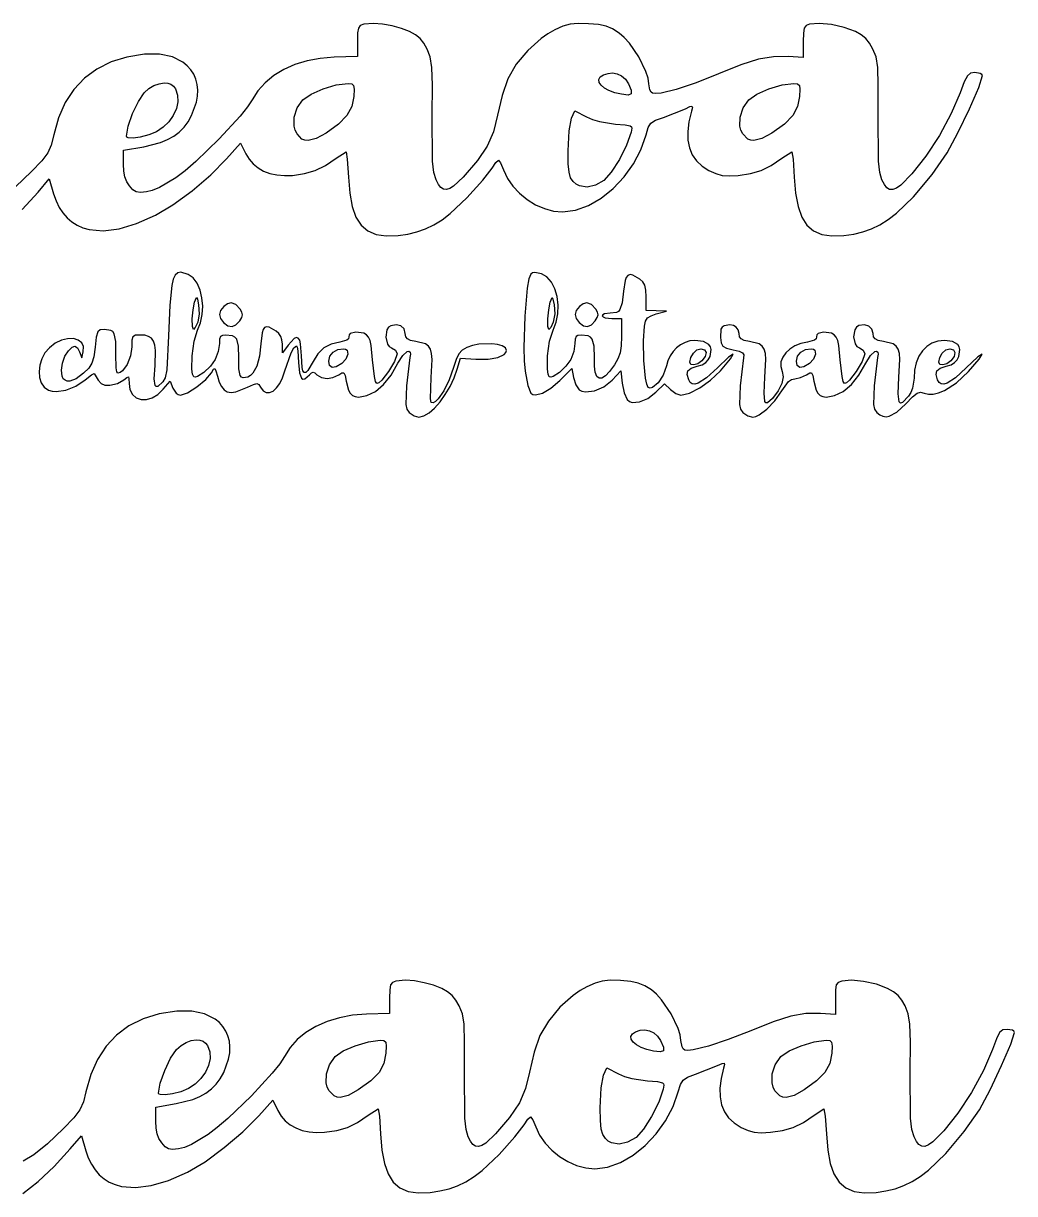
# Model space of a CAD drawing. Extents: x 18 to 179, y 103 to 242.
# Drawn here: x 77.1 to 179.4, y 105.1 to 225.8 of the extents above; entities that cross this region are included whole.
import ezdxf

# ---------------------------------------------------------------- set-up
doc = ezdxf.new("R2010")
doc.units = 0
doc.layers.add('Layer_1', color=7, linetype='CONTINUOUS')

msp = doc.modelspace()

# ---------------------------------------------------------------- linework, layer by layer
at = {"layer": 'Layer_1', "color": 1}
for points in [[(113.25159, 225.844172), (112.258297, 225.760936), (111.900328, 225.624922), (111.700715, 225.365567), (111.615356, 224.865681), (111.600147, 224.008074), (111.607312, 222.422227), (109.208423, 222.34671), (107.775395, 222.229158), (106.421158, 221.974065), (105.160002, 221.588831), (104.006216, 221.080855), (102.974091, 220.457535), (102.077916, 219.726271), (101.331981, 218.894463), (100.750576, 217.969509), (100.273093, 217.234822), (99.493581, 216.261464), (97.343256, 213.920783), (94.929166, 211.591565), (93.819949, 210.632536), (92.880877, 209.917909), (91.163765, 208.910007), (90.426, 208.600442), (89.822184, 208.446162), (89.21126, 208.392933), (88.785538, 208.455081), (88.444332, 208.668764), (88.086957, 209.070139), (87.803577, 209.508145), (87.614914, 209.999108), (87.509861, 210.583967), (87.477312, 211.303662), (87.477312, 212.762729), (89.571932, 213.114956), (91.290327, 213.544013), (92.016619, 213.84464), (92.660186, 214.206493), (93.225436, 214.632443), (93.716781, 215.125361), (94.138627, 215.688116), (94.495386, 216.32358), (94.99346, 217.698998), (95.105373, 218.348758), (95.129713, 218.968197), (95.069365, 219.553547), (94.927213, 220.101044), (94.706139, 220.606918), (94.409029, 221.067404), (94.038764, 221.478736), (93.59823, 221.837146), (92.517885, 222.380134), (91.191063, 222.666234), (89.640833, 222.665314), (87.820441, 222.375105), (86.177285, 221.863212), (84.71553, 221.133323), (83.439339, 220.189128), (82.352876, 219.034316), (81.460302, 217.672574), (80.765783, 216.107594), (80.27348, 214.343063), (80.011518, 213.28249), (79.650451, 212.477795), (79.024328, 211.655715), (77.967197, 210.542986), (76.311108, 208.958559)], [(76.998922, 206.630702), (78.655113, 208.440651), (79.80991, 209.793884), (80.259149, 208.248827), (80.51528, 207.514093), (80.832767, 206.857262), (81.209889, 206.278693), (81.644927, 205.778748), (82.136162, 205.357788), (82.681876, 205.016173), (83.280347, 204.754264), (83.929858, 204.572423), (85.375121, 204.450385), (87.003909, 204.652947), (88.802468, 205.182995), (90.757045, 206.043416), (92.559751, 207.120431), (94.542636, 208.572744), (96.4691, 210.213259), (98.102539, 211.854879), (99.547827, 213.477104), (100.074236, 212.398927), (100.415576, 211.828557), (100.841585, 211.33654), (101.347285, 210.925187), (101.927695, 210.596812), (102.577833, 210.353728), (103.29272, 210.198246), (104.067375, 210.13268), (104.896818, 210.159342), (106.149224, 210.337493), (107.2503, 210.663932), (108.300769, 211.177946), (109.40135, 211.918819), (110.42606, 212.590751), (110.551057, 211.8239), (110.674105, 209.980195), (110.812828, 208.319674), (111.069071, 206.948765), (111.455836, 205.852187), (111.986127, 205.014656), (112.672947, 204.420889), (113.529299, 204.055604), (114.568187, 203.903519), (115.802613, 203.949349), (116.799602, 204.095525), (117.7367, 204.323634), (118.628215, 204.641557), (119.488454, 205.057173), (120.331727, 205.578362), (121.172339, 206.213003), (122.902816, 207.854159), (124.528942, 209.673748), (125.491325, 210.915057), (125.885821, 211.500616), (126.146168, 211.744084), (126.371975, 211.441295), (126.683603, 210.713313), (127.088768, 209.851682), (127.648549, 209.043932), (128.336515, 208.308865), (129.126233, 207.665284), (129.991271, 207.13199), (130.905196, 206.727787), (131.841576, 206.471477), (132.773979, 206.381862), (134.093807, 206.553291), (135.431633, 207.040691), (136.743789, 207.803731), (137.986607, 208.80208), (139.116418, 209.995409), (140.089554, 211.343386), (140.862347, 212.805681), (141.391129, 214.341963), (141.609833, 215.093346), (141.884718, 215.547925), (142.359018, 215.85014), (143.175965, 216.144437), (145.443662, 217.03134), (145.904244, 217.253783), (146.125628, 217.300892), (146.1623, 217.1508), (146.068742, 216.781641), (145.809229, 215.693476), (145.687668, 214.699828), (145.704375, 213.799661), (145.859661, 212.99194), (146.15384, 212.275629), (146.587225, 211.649693), (147.16013, 211.113097), (147.872868, 210.664805), (148.58807, 210.335706), (149.233058, 210.158067), (149.954493, 210.107431), (150.899041, 210.159342), (152.151446, 210.337493), (153.252522, 210.663932), (154.302991, 211.177946), (155.403573, 211.918819), (156.428282, 212.590751), (156.553279, 211.8239), (156.676327, 209.980195), (156.815051, 208.319674), (157.071293, 206.948765), (157.458059, 205.852187), (157.98835, 205.014656), (158.67517, 204.420889), (159.531522, 204.055604), (160.570409, 203.903519), (161.804835, 203.949349), (162.814327, 204.096936), (163.759038, 204.326864), (164.655411, 204.648302), (165.51989, 205.070415), (166.368917, 205.602371), (167.218936, 206.253337), (168.987721, 207.948966), (170.90522, 210.239474), (172.469748, 212.488225), (173.573053, 214.549503), (174.759615, 217.036315), (175.707579, 219.241175), (176.09509, 220.456592), (176.03385, 220.580221), (175.867107, 220.681349), (175.318979, 220.774092), (174.877774, 220.715524), (174.54816, 220.44448), (174.224305, 219.815139), (173.800381, 218.68168), (172.884387, 216.532398), (171.659053, 214.273237), (170.255329, 212.123817), (168.804167, 210.303758), (167.660586, 209.164466), (167.216652, 208.84853), (166.839661, 208.698135), (166.515894, 208.710582), (166.23163, 208.88317), (165.973149, 209.2132), (165.726731, 209.697973), (165.494714, 210.454977), (165.362873, 211.611801), (165.324897, 216.367677), (165.342235, 219.462272), (165.285481, 221.303007), (165.116418, 222.382778), (164.796831, 223.194481), (164.45785, 223.79246), (164.066379, 224.269797), (163.587862, 224.661059), (162.987742, 225.000813), (161.833066, 225.429401), (160.516506, 225.722077), (159.253759, 225.844152), (158.260519, 225.760936), (157.901352, 225.624232), (157.701865, 225.360308), (157.617168, 224.846631), (157.602369, 223.960669), (157.609534, 222.327418), (156.057312, 222.417266), (154.550801, 222.40125), (152.997378, 222.136474), (151.175445, 221.568227), (148.863403, 220.6418), (146.544286, 219.721289), (144.497405, 219.03879), (142.930819, 218.655639), (142.392655, 218.595487), (142.052588, 218.633174), (141.90175, 218.756541), (141.778179, 218.982301), (141.663979, 219.612683), (141.588922, 220.195454), (141.379422, 220.879397), (140.651096, 222.389363), (139.667018, 223.819712), (139.137829, 224.404134), (138.615208, 224.847575), (137.92608, 225.281135), (137.262614, 225.556947), (136.481833, 225.718265), (135.440759, 225.808341), (134.368534, 225.839412), (133.555492, 225.767268), (132.814989, 225.558151), (131.960386, 225.178302), (131.256075, 224.781203), (130.547297, 224.282976), (129.182167, 223.051813), (127.996642, 221.622162), (127.122369, 220.131376), (126.530137, 218.417937), (126.051908, 216.366577), (125.645594, 214.668675), (124.997896, 213.177194), (123.993469, 211.683809), (122.516965, 209.980195), (121.521671, 209.042128), (121.124084, 208.792579), (120.779462, 208.687962), (120.4775, 208.727235), (120.207891, 208.909356), (119.960329, 209.233283), (119.724509, 209.697973), (119.492492, 210.454977), (119.360652, 211.611801), (119.322675, 216.367677), (119.340013, 219.462272), (119.283258, 221.303007), (119.114196, 222.382778), (118.794609, 223.194481), (118.455628, 223.792461), (118.064158, 224.269798), (117.585641, 224.66106), (116.985519, 225.000813), (116.143105, 225.333647), (115.179295, 225.594916), (114.185115, 225.769973), (113.25159, 225.844172), (113.25159, 225.844172)], [(137.925088, 220.725586), (138.414064, 220.635954), (138.861985, 220.417852), (139.250046, 220.078011), (139.559439, 219.623156), (139.86051, 218.946556), (139.86472, 218.573933), (139.536869, 218.451416), (138.841757, 218.525134), (138.149135, 218.687477), (137.558035, 218.908329), (137.083619, 219.171182), (136.741047, 219.459525), (136.545481, 219.75685), (136.512082, 220.046647), (136.656012, 220.312407), (136.992431, 220.537621), (137.460904, 220.689955), (137.925088, 220.725586), (137.925088, 220.725586)], [(91.656628, 219.693158), (92.025766, 219.663154), (92.35317, 219.555575), (92.62555, 219.36865), (92.829614, 219.100605), (93.053228, 218.452524), (93.078451, 217.757523), (92.92318, 217.046491), (92.605313, 216.35032), (92.142746, 215.699898), (91.553377, 215.126118), (90.855102, 214.659868), (90.06582, 214.33204), (89.187903, 214.114164), (88.452624, 214.015318), (87.947372, 214.040657), (87.808314, 214.101508), (87.759534, 214.19534), (87.942023, 215.220722), (88.399685, 216.529868), (88.997812, 217.794437), (89.601698, 218.686091), (90.086259, 219.113364), (90.609231, 219.426043), (91.142169, 219.620513), (91.656628, 219.693158), (91.656628, 219.693158)], [(110.640481, 219.646307), (111.019038, 219.614107), (111.213069, 219.448728), (111.267981, 219.047), (111.22918, 218.305751), (111.020365, 217.254364), (110.520184, 216.333566), (109.661504, 215.454491), (108.377191, 214.528272), (107.336887, 213.95897), (106.518964, 213.753939), (106.179251, 213.787558), (105.87816, 213.911684), (105.36921, 214.430707), (105.176668, 214.815128), (105.065671, 215.244314), (105.078594, 216.180357), (105.388547, 217.125587), (105.976098, 217.966754), (106.81879, 218.552816), (108.060758, 219.094203), (109.426492, 219.491754), (110.640481, 219.646307), (110.640481, 219.646307)], [(156.642703, 219.646307), (157.02126, 219.614107), (157.215291, 219.448728), (157.270203, 219.047), (157.231402, 218.305751), (157.022587, 217.254364), (156.522406, 216.333566), (155.663726, 215.454491), (154.379414, 214.528272), (153.339109, 213.95897), (152.521186, 213.753939), (152.181473, 213.787558), (151.880382, 213.911684), (151.371433, 214.430707), (151.17889, 214.815128), (151.067893, 215.244314), (151.080816, 216.180357), (151.39077, 217.125587), (151.97832, 217.966754), (152.821012, 218.552816), (154.06298, 219.094203), (155.428714, 219.491754), (156.642703, 219.646307), (156.642703, 219.646307)], [(134.029648, 216.822431), (135.228542, 216.197904), (135.853248, 215.92898), (136.586555, 215.709632), (138.221091, 215.458724), (139.246295, 215.380451), (139.760309, 215.263325), (139.871429, 215.165987), (139.90972, 215.029889), (139.841111, 214.602688), (139.375899, 213.270352), (138.6377, 211.792964), (137.79951, 210.477035), (137.034324, 209.629072), (136.161535, 209.130938), (135.300071, 208.944464), (134.516255, 209.072044), (134.174191, 209.254353), (133.876409, 209.516073), (133.603861, 209.918694), (133.440898, 210.483518), (133.362849, 211.35837), (133.345039, 212.691073), (133.449277, 214.741644), (133.690651, 216.047423), (134.029648, 216.822431), (134.029648, 216.822431)], [(93.373112, 200.154784), (93.058273, 200.089577), (92.804628, 199.859224), (92.604025, 199.438242), (92.448315, 198.801152), (92.238968, 196.776723), (92.111381, 193.582091), (91.923761, 190.081566), (91.762639, 189.271417), (91.525437, 188.835026), (91.01305, 188.382184), (90.843997, 188.355215), (90.727998, 188.471793), (90.640059, 189.167316), (90.71901, 190.532217), (90.775602, 192.086435), (90.710018, 192.635124), (90.572099, 193.051116), (90.35453, 193.349099), (90.05, 193.543759), (89.651195, 193.649784), (89.150802, 193.681862), (88.689328, 193.65446), (88.442028, 193.506127), (88.342409, 193.13767), (88.323979, 192.449897), (88.188325, 191.515537), (87.841702, 190.637441), (87.374621, 189.985786), (87.124192, 189.798055), (86.87759, 189.730751), (86.77144, 189.876431), (86.695679, 190.280506), (86.657657, 191.666067), (86.657773, 193.026385), (86.513335, 193.806992), (86.365619, 194.028125), (86.156217, 194.162196), (85.518295, 194.246307), (85.06397, 194.209819), (84.803274, 193.997008), (84.651902, 193.452854), (84.525556, 192.422335), (84.391051, 191.429754), (84.198767, 190.761294), (83.877045, 190.253077), (83.354223, 189.741224), (82.571591, 189.167885), (81.919479, 188.921034), (81.652384, 188.92145), (81.42994, 189.005178), (81.256154, 189.172782), (81.135031, 189.424825), (81.064372, 190.044227), (81.166811, 190.770028), (81.413074, 191.481792), (81.773889, 192.059084), (82.155252, 192.421121), (82.459968, 192.523286), (82.709517, 192.363308), (82.925378, 191.93892), (83.15248, 191.324866), (83.314534, 191.943881), (83.346669, 192.480665), (83.158618, 192.88999), (82.793429, 193.166569), (82.294149, 193.305118), (81.703826, 193.300349), (81.065508, 193.146977), (80.422242, 192.839715), (79.817076, 192.373277), (79.362199, 191.830265), (79.032443, 191.215567), (78.828557, 190.564199), (78.751289, 189.911176), (78.801387, 189.291513), (78.979601, 188.740227), (79.286679, 188.292333), (79.723369, 187.982847), (80.096827, 187.86968), (80.529401, 187.836148), (81.51185, 187.990872), (82.55063, 188.412781), (83.525651, 189.067639), (84.158213, 189.554565), (84.45555, 189.695473), (84.8527, 189.025943), (85.176562, 188.660019), (85.539412, 188.514028), (86.053524, 188.504298), (86.847201, 188.680404), (87.496055, 189.042284), (87.804127, 189.303998), (87.966956, 189.352321), (88.030759, 189.157431), (88.041757, 188.689506), (88.135169, 188.043356), (88.39345, 187.548573), (88.783671, 187.210876), (89.272899, 187.03598), (89.828204, 187.029604), (90.416655, 187.197463), (91.00532, 187.545276), (91.561268, 188.078758), (92.273436, 188.925424), (92.549596, 188.199475), (92.89691, 187.677344), (93.121517, 187.526909), (93.354923, 187.472973), (94.081529, 187.719394), (95.041266, 188.323388), (95.955164, 189.082053), (96.544254, 189.792487), (96.747133, 190.142099), (96.879754, 190.221673), (96.995796, 190.000665), (97.148938, 189.448529), (97.343032, 188.830992), (97.572577, 188.356159), (97.847741, 188.020246), (98.178698, 187.819471), (98.575616, 187.750049), (99.048667, 187.808199), (100.263853, 188.292078), (100.869769, 188.588668), (101.21559, 188.687531), (101.420406, 188.588668), (101.603308, 188.292078), (101.879232, 187.925312), (102.199444, 187.745323), (102.547327, 187.741052), (102.906262, 187.901437), (103.25963, 188.215417), (103.590814, 188.671933), (103.883196, 189.259922), (104.120157, 189.968326), (104.755861, 191.849978), (105.050306, 192.37012), (105.303063, 192.552973), (105.394984, 192.419359), (105.470163, 192.055557), (105.539534, 190.85964), (105.60954, 189.791676), (105.819785, 189.223061), (105.977604, 189.125857), (106.170611, 189.153307), (106.662361, 189.581924), (106.857767, 189.787689), (107.019093, 189.856278), (107.192085, 189.787689), (107.422487, 189.581924), (107.891925, 189.283203), (108.463887, 189.183536), (109.078353, 189.282925), (109.675303, 189.581371), (110.010536, 189.789691), (110.208572, 189.783774), (110.331521, 189.509361), (110.441492, 188.912197), (110.685692, 187.977339), (110.863469, 187.663192), (111.087511, 187.444925), (111.364677, 187.317807), (111.701826, 187.277108), (112.583516, 187.436042), (113.472603, 187.854458), (114.30868, 188.556993), (115.083642, 189.535109), (115.789383, 190.780265), (116.286526, 191.572953), (116.747284, 191.976324), (116.920672, 192.011579), (117.032949, 191.924981), (117.066775, 191.708356), (117.004812, 191.353529), (116.652034, 188.44752), (116.59255, 186.503741), (116.712495, 186.027201), (116.952449, 185.695854), (117.445686, 185.356377), (117.956211, 185.215195), (118.44865, 185.328572), (118.991158, 185.648011), (119.558909, 186.14248), (120.127073, 186.780945), (120.670824, 187.532372), (121.165334, 188.365726), (121.585776, 189.249975), (121.907323, 190.154084), (122.23695, 191.282973), (123.836577, 191.191471), (125.077417, 191.20361), (126.077712, 191.374397), (126.745402, 191.677653), (126.92575, 191.870775), (126.988423, 192.087197), (126.870907, 192.351656), (126.549018, 192.558503), (126.068744, 192.704268), (125.476072, 192.785478), (124.137486, 192.740344), (123.483548, 192.607057), (122.901162, 192.395327), (122.41041, 192.107917), (122.060149, 191.732185), (121.783268, 191.167401), (121.512652, 190.312834), (121.068032, 189.041537), (120.517368, 187.925215), (119.93697, 187.095265), (119.659469, 186.82874), (119.403151, 186.683081), (119.214787, 186.727318), (119.126776, 187.096882), (119.218493, 189.280959), (119.305979, 191.148087), (119.262951, 191.768237), (119.144029, 192.222113), (118.935679, 192.541715), (118.624365, 192.759045), (117.638711, 193.014892), (117.087595, 193.129138), (116.754312, 193.280171), (116.590102, 193.504856), (116.546201, 193.840062), (116.41813, 194.304928), (116.078679, 194.618083), (115.594994, 194.743696), (115.034218, 194.645936), (114.804067, 194.47679), (114.64656, 194.199227), (114.54291, 193.468509), (114.710132, 192.753103), (114.891215, 192.49468), (115.13509, 192.35233), (115.533729, 192.10624), (115.699534, 191.721741), (115.428288, 190.940314), (114.802854, 189.898281), (114.105689, 189.008266), (113.818475, 188.74921), (113.619249, 188.682891), (113.480705, 188.897021), (113.350662, 189.409866), (113.159534, 191.10438), (113.016511, 192.598403), (112.903997, 193.098431), (112.747336, 193.461503), (112.533921, 193.708389), (112.251143, 193.859865), (111.427065, 193.959673), (110.870985, 193.853509), (110.747894, 193.712584), (110.72151, 193.508781), (110.683301, 193.296142), (110.521213, 193.134289), (109.788302, 192.940478), (108.878891, 192.736106), (108.12678, 192.344076), (107.513381, 191.750983), (107.0201, 190.943423), (106.488572, 190.019225), (106.282305, 189.824776), (106.114896, 189.809176), (105.985741, 189.972735), (105.894235, 190.315767), (105.821757, 191.541492), (105.745537, 192.784445), (105.646534, 193.157947), (105.503622, 193.368727), (105.314315, 193.41873), (105.076128, 193.3099), (104.443169, 192.623529), (103.864393, 191.847418), (103.855574, 192.748655), (103.812734, 193.17171), (103.692778, 193.535118), (103.495057, 193.840432), (103.21892, 194.08921), (102.484051, 194.503582), (102.222246, 194.542621), (102.019866, 194.460462), (101.868665, 194.250283), (101.760399, 193.90526), (101.639686, 192.783382), (101.494331, 191.496185), (101.212995, 190.466935), (100.810969, 189.735187), (100.569475, 189.493236), (100.303542, 189.340491), (99.81221, 189.256587), (99.641243, 189.337694), (99.514419, 189.512817), (99.376233, 190.181044), (99.363719, 191.333133), (99.341695, 192.525711), (99.150051, 193.237708), (98.969699, 193.449231), (98.721834, 193.583498), (97.99009, 193.677451), (97.671222, 193.644427), (97.477346, 193.515395), (97.381092, 193.253382), (97.35509, 192.821415), (97.232063, 191.975402), (96.936168, 191.150131), (96.435808, 190.456563), (95.760418, 189.816525), (95.117139, 189.39653), (94.872275, 189.321084), (94.713117, 189.363092), (94.582191, 189.652321), (94.512169, 190.153164), (94.535289, 191.544713), (94.743372, 193.04779), (95.097312, 194.172443), (95.413765, 194.946997), (95.591301, 195.792679), (95.637124, 196.666038), (95.558436, 197.523621), (95.362438, 198.321974), (95.056333, 199.017646), (94.647322, 199.567183), (94.142608, 199.927132), (93.373112, 200.154784), (93.373112, 200.154784)], [(129.919786, 200.140453), (129.678779, 200.090983), (129.490941, 199.965715), (129.300967, 199.479471), (129.128012, 198.502847), (128.865316, 195.621438), (128.767156, 192.407445), (128.799871, 191.015092), (128.897834, 189.946826), (129.197366, 188.465421), (129.487083, 187.68409), (129.705482, 187.547092), (129.985165, 187.503621), (130.695085, 187.68263), (131.550244, 188.191858), (132.484041, 189.002045), (133.711597, 190.229601), (133.885229, 189.303007), (134.129199, 188.548078), (134.471723, 188.03411), (134.77409, 187.869647), (135.152531, 187.799752), (136.05611, 187.919813), (137.019398, 188.346585), (137.879336, 189.032361), (138.772305, 189.979349), (138.913416, 188.726438), (139.122482, 187.709837), (139.426597, 187.025386), (139.662871, 186.830143), (139.963154, 186.724409), (140.705406, 186.768548), (141.55267, 187.131964), (142.404262, 187.788819), (143.301091, 188.658086), (143.893647, 188.06553), (144.457219, 187.648787), (144.98009, 187.479035), (145.88502, 187.678921), (146.94518, 188.212306), (148.047366, 189.009507), (149.078377, 190.000846), (150.106474, 191.223434), (150.369764, 191.703734), (149.905091, 191.407969), (148.7493, 190.302361), (147.631334, 189.269416), (146.767779, 188.71735), (146.430047, 188.621061), (146.154289, 188.644286), (145.939961, 188.786793), (145.78652, 189.048346), (145.637014, 189.599413), (145.711831, 189.982363), (146.04434, 190.250531), (146.667911, 190.457253), (147.170887, 190.619336), (147.542589, 190.831371), (147.80658, 191.111559), (147.98642, 191.478105), (148.094226, 192.184339), (148.020147, 192.465639), (147.861933, 192.697843), (147.296662, 193.011306), (146.405535, 193.117418), (145.893814, 193.06615), (145.404791, 192.918168), (144.94815, 192.682199), (144.533574, 192.366976), (144.170747, 191.981226), (143.869354, 191.53368), (143.639078, 191.033068), (143.489604, 190.48812), (143.156821, 189.541426), (142.623013, 188.734476), (142.04763, 188.252582), (141.794174, 188.191441), (141.590118, 188.281055), (141.457455, 188.601204), (141.338768, 189.228312), (141.164051, 191.058419), (141.107421, 193.081419), (141.210329, 194.607353), (141.341592, 195.105833), (141.550271, 195.438849), (141.897385, 195.668104), (142.443951, 195.855303), (143.498423, 196.150756), (142.44009, 196.186034), (141.381757, 196.221862), (141.381757, 197.616988), (141.354665, 198.327175), (141.25724, 198.822391), (141.065253, 199.173517), (140.754475, 199.451433), (140.006351, 199.869228), (139.732807, 199.910982), (139.515621, 199.833587), (139.346804, 199.631252), (139.218366, 199.298188), (139.050669, 198.21671), (138.906462, 196.98966), (138.693705, 196.303724), (138.53301, 196.115583), (138.320845, 196.005013), (137.696332, 195.93964), (137.110077, 195.856737), (136.931713, 195.766999), (136.866201, 195.657418), (136.944143, 195.547836), (137.156361, 195.458098), (137.853979, 195.375195), (138.841757, 195.375195), (138.841757, 193.534686), (138.811816, 192.566261), (138.701189, 191.836976), (138.47867, 191.221088), (138.11305, 190.592852), (137.623187, 189.917165), (137.195716, 189.46238), (136.832628, 189.227792), (136.535914, 189.212695), (136.307565, 189.416387), (136.14957, 189.83816), (136.063921, 190.47731), (136.052608, 191.333133), (136.030584, 192.525711), (135.83894, 193.237708), (135.658588, 193.449231), (135.410723, 193.583498), (134.678979, 193.677451), (134.360111, 193.644427), (134.166235, 193.515395), (134.069981, 193.253382), (134.043979, 192.821415), (133.920952, 191.975402), (133.625057, 191.150131), (133.124697, 190.456563), (132.449306, 189.816525), (131.806028, 189.39653), (131.561164, 189.321084), (131.402006, 189.363092), (131.27108, 189.652321), (131.201058, 190.153164), (131.224178, 191.544713), (131.432261, 193.04779), (131.786201, 194.172443), (132.119135, 194.991536), (132.295828, 195.873995), (132.3254, 196.775421), (132.216971, 197.651415), (131.979661, 198.457581), (131.622592, 199.149519), (131.154883, 199.682831), (130.585656, 200.01312), (129.919786, 200.140453), (129.919786, 200.140453)], [(94.992032, 197.541471), (95.086222, 197.368825), (95.215826, 196.783549), (95.272144, 195.856558), (95.12322, 195.01966), (94.8721, 194.473517), (94.681147, 194.246307), (94.574583, 194.570671), (94.567632, 195.346464), (94.647618, 196.277733), (94.801862, 197.068529), (94.992032, 197.541471), (94.992032, 197.541471)], [(98.576584, 197.001281), (98.192785, 196.916367), (97.813151, 196.639131), (97.488005, 196.215188), (97.377253, 195.80207), (97.480867, 195.390764), (97.798819, 194.972258), (98.243139, 194.638753), (98.662486, 194.556737), (99.063412, 194.726991), (99.452464, 195.150298), (99.663107, 195.492075), (99.740153, 195.764201), (99.686445, 196.029237), (99.50483, 196.349743), (99.058391, 196.830861), (98.576584, 197.001281), (98.576584, 197.001281)], [(131.680921, 197.541471), (131.775111, 197.368825), (131.904715, 196.783549), (131.961033, 195.856558), (131.812109, 195.01966), (131.560988, 194.473517), (131.370036, 194.246307), (131.263473, 194.570671), (131.256522, 195.346464), (131.336507, 196.277733), (131.490751, 197.068529), (131.680921, 197.541471), (131.680921, 197.541471)], [(135.265473, 197.001281), (134.881674, 196.916367), (134.50204, 196.639131), (134.176882, 196.215188), (134.066131, 195.80207), (134.169752, 195.390764), (134.487708, 194.972258), (134.932028, 194.638753), (135.351375, 194.556737), (135.752301, 194.726991), (136.141353, 195.150298), (136.351996, 195.492075), (136.429042, 195.764201), (136.375334, 196.029237), (136.193719, 196.349743), (135.74728, 196.830861), (135.265473, 197.001281), (135.265473, 197.001281)], [(150.0193, 194.741849), (149.449897, 194.640424), (149.231082, 194.500919), (149.097924, 194.269303), (149.057431, 193.434367), (149.134524, 192.86427), (149.311846, 192.525826), (149.688556, 192.321947), (150.363812, 192.155548), (150.993008, 192.001629), (151.340463, 191.840282), (151.464589, 191.624902), (151.423799, 191.308881), (151.083145, 188.44752), (151.023661, 186.503741), (151.143606, 186.027201), (151.38356, 185.695854), (151.876797, 185.356377), (152.387323, 185.215195), (152.696567, 185.272529), (153.052862, 185.435971), (153.849862, 186.029836), (154.664832, 186.894101), (155.38428, 187.926073), (156.084652, 188.870432), (156.407335, 189.094111), (156.72704, 189.166307), (157.336007, 189.288244), (157.935303, 189.581371), (158.270535, 189.789691), (158.468571, 189.783774), (158.59152, 189.509361), (158.701492, 188.912197), (158.945693, 187.977339), (159.123471, 187.663192), (159.347512, 187.444925), (159.624677, 187.317807), (159.961827, 187.277108), (160.843516, 187.436042), (161.732603, 187.854458), (162.56868, 188.556993), (163.343642, 189.535109), (164.049383, 190.780265), (164.546526, 191.572953), (165.007284, 191.976324), (165.180672, 192.011579), (165.292949, 191.924981), (165.326775, 191.708356), (165.264812, 191.353529), (164.912034, 188.44752), (164.85255, 186.503741), (164.972495, 186.027201), (165.212449, 185.695854), (165.515271, 185.442842), (165.823795, 185.289709), (166.144895, 185.238517), (166.485445, 185.291328), (167.252395, 185.717212), (168.17964, 186.583863), (168.873654, 187.291062), (169.350641, 187.666651), (169.720445, 187.773009), (170.092909, 187.672513), (170.524829, 187.56118), (171.023413, 187.574641), (171.575421, 187.706426), (172.167617, 187.950065), (173.419616, 188.747023), (174.673508, 189.913755), (175.754439, 191.177954), (176.05435, 191.696364), (175.603343, 191.42062), (174.431523, 190.302361), (173.313557, 189.269416), (172.450001, 188.71735), (172.11227, 188.621061), (171.836511, 188.644286), (171.622183, 188.786793), (171.468742, 189.048346), (171.319237, 189.599413), (171.394053, 189.982363), (171.726562, 190.250531), (172.350134, 190.457253), (172.853109, 190.619336), (173.224812, 190.831371), (173.488802, 191.111559), (173.668642, 191.478105), (173.773644, 192.17353), (173.702255, 192.454379), (173.550481, 192.688234), (173.012398, 193.007702), (172.172644, 193.117418), (171.496189, 193.046142), (170.886938, 192.83819), (170.351978, 192.502373), (169.898393, 192.047502), (169.533271, 191.482389), (169.263697, 190.815846), (169.096756, 190.056682), (169.039534, 189.213711), (168.883801, 188.20855), (168.699849, 187.757098), (168.454697, 187.369897), (167.841305, 186.718297), (167.640673, 186.650045), (167.503519, 186.767909), (167.39796, 187.605239), (167.48125, 189.316787), (167.566576, 191.16196), (167.52262, 191.775757), (167.402986, 192.225628), (167.194227, 192.543026), (166.882893, 192.759402), (165.898711, 193.014892), (165.350298, 193.128808), (165.016715, 193.27914), (164.851003, 193.500883), (164.806201, 193.829035), (164.692109, 194.294156), (164.381057, 194.604981), (163.919877, 194.734814), (163.355404, 194.656963), (163.103337, 194.495915), (162.926023, 194.222127), (162.793017, 193.489219), (162.951127, 192.764025), (163.137706, 192.499878), (163.39509, 192.35233), (163.793729, 192.10624), (163.959534, 191.721741), (163.688288, 190.940314), (163.062854, 189.898281), (162.365689, 189.008266), (162.078475, 188.74921), (161.879249, 188.682891), (161.740705, 188.897021), (161.610662, 189.409866), (161.419534, 191.10438), (161.276511, 192.598403), (161.163997, 193.098431), (161.007336, 193.461503), (160.793921, 193.708389), (160.511143, 193.859865), (159.687065, 193.959673), (159.130974, 193.853509), (159.007882, 193.712584), (158.98151, 193.508781), (158.943301, 193.296142), (158.781213, 193.134289), (158.048302, 192.940478), (157.361125, 192.800583), (156.746014, 192.558567), (156.218084, 192.231714), (155.792449, 191.837304), (155.484224, 191.392619), (155.308522, 190.914943), (155.280458, 190.421556), (155.415147, 189.92974), (155.520414, 189.351941), (155.381307, 188.664322), (155.011899, 187.907026), (154.426268, 187.120195), (153.922807, 186.672143), (153.758752, 186.668592), (153.647719, 186.827399), (153.568428, 187.678202), (153.652361, 189.316787), (153.737687, 191.16196), (153.693731, 191.775757), (153.574097, 192.225628), (153.365338, 192.543026), (153.054005, 192.759402), (152.069823, 193.014892), (151.518706, 193.129138), (151.185424, 193.280171), (151.021213, 193.504856), (150.977312, 193.840062), (150.90351, 194.203442), (150.700671, 194.484637), (150.39665, 194.668992), (150.0193, 194.741849), (150.0193, 194.741849)], [(110.178012, 192.270751), (110.389222, 192.225464), (110.529032, 192.101766), (110.603289, 191.692105), (110.418468, 191.187707), (109.992253, 190.734514), (109.40273, 190.396744), (108.981355, 190.326906), (108.728361, 190.52495), (108.643979, 190.990828), (108.76554, 191.486576), (109.095979, 191.893687), (109.583926, 192.16935), (110.178012, 192.270751), (110.178012, 192.270751)], [(147.036124, 192.270751), (147.420838, 192.161594), (147.571355, 191.875531), (147.482092, 191.474678), (147.147469, 191.021147), (146.738635, 190.722304), (146.332616, 190.591885), (146.021484, 190.640406), (145.897312, 190.878382), (146.001041, 191.368178), (146.268822, 191.816556), (146.635552, 192.143939), (147.036124, 192.270751), (147.036124, 192.270751)], [(158.438012, 192.270751), (158.649222, 192.225464), (158.789032, 192.101766), (158.863289, 191.692105), (158.678468, 191.187707), (158.252253, 190.734514), (157.66273, 190.396744), (157.241355, 190.326906), (156.988361, 190.52495), (156.903979, 190.990828), (157.02554, 191.486576), (157.355979, 191.893687), (157.843926, 192.16935), (158.438012, 192.270751), (158.438012, 192.270751)], [(172.718346, 192.270751), (173.10306, 192.161594), (173.253577, 191.875531), (173.164315, 191.474678), (172.829691, 191.021147), (172.420857, 190.722304), (172.014838, 190.591885), (171.703706, 190.640406), (171.579534, 190.878382), (171.683263, 191.368178), (171.951045, 191.816556), (172.317774, 192.143939), (172.718346, 192.270751), (172.718346, 192.270751)], [(77.093875, 105.062432), (78.663391, 106.305858), (80.316135, 107.867255), (81.972325, 109.677204), (83.127675, 111.030437), (83.576914, 109.485381), (83.833039, 108.750647), (84.150508, 108.093816), (84.527602, 107.515248), (84.962605, 107.015303), (85.453799, 106.594342), (85.999465, 106.252727), (86.597887, 105.990819), (87.247347, 105.808977), (88.692507, 105.68694), (90.321207, 105.889501), (92.119704, 106.419548), (94.074257, 107.279969), (95.876963, 108.356984), (97.85985, 109.809297), (99.786314, 111.449812), (101.419753, 113.091433), (102.865039, 114.71366), (103.391451, 113.635481), (103.73279, 113.065111), (104.1588, 112.573093), (104.6645, 112.161741), (105.244909, 111.833366), (105.895048, 111.590281), (106.609935, 111.434799), (107.38459, 111.369233), (108.214033, 111.395895), (109.466524, 111.574047), (110.56779, 111.900487), (111.618448, 112.414499), (112.719115, 113.155373), (113.743272, 113.827305), (113.86827, 113.060454), (113.991319, 111.216749), (114.130067, 109.556228), (114.386372, 108.185319), (114.773225, 107.08874), (115.303617, 106.251209), (115.990538, 105.657442), (116.846978, 105.292158), (117.885928, 105.140072), (119.120378, 105.185903), (120.117343, 105.332078), (121.054379, 105.560188), (121.945806, 105.878111), (122.805944, 106.293727), (123.649115, 106.814916), (124.48964, 107.449557), (126.220031, 109.090713), (127.846431, 110.910301), (128.80909, 112.15161), (129.203311, 112.73717), (129.463382, 112.980638), (129.689189, 112.677848), (130.000815, 111.949866), (130.406003, 111.088235), (130.965848, 110.280485), (131.653902, 109.545418), (132.443722, 108.901837), (133.308861, 108.368544), (134.222875, 107.964341), (135.159317, 107.708031), (136.091744, 107.618416), (137.411548, 107.789845), (138.749312, 108.277244), (140.061379, 109.040284), (141.304095, 110.038634), (142.433804, 111.231962), (143.406852, 112.579939), (144.179583, 114.042234), (144.708341, 115.578516), (144.927131, 116.3299), (145.202207, 116.784478), (145.676696, 117.086694), (146.49373, 117.38099), (148.761427, 118.267896), (149.221923, 118.490339), (149.443117, 118.537447), (149.479598, 118.387354), (149.385954, 118.018194), (149.126464, 116.93003), (149.004967, 115.936381), (149.021762, 115.036214), (149.177149, 114.228493), (149.47143, 113.512183), (149.904904, 112.886247), (150.477871, 112.34965), (151.190633, 111.901358), (151.905749, 111.572259), (152.550548, 111.39462), (153.271794, 111.343984), (154.216255, 111.395895), (155.468746, 111.574047), (156.570012, 111.900487), (157.62067, 112.414499), (158.721338, 113.155373), (159.745494, 113.827305), (159.870492, 113.060454), (159.993542, 111.216749), (160.132289, 109.556228), (160.388594, 108.185319), (160.775447, 107.08874), (161.305839, 106.251209), (161.99276, 105.657442), (162.849201, 105.292158), (163.88815, 105.140072), (165.1226, 105.185903), (166.132068, 105.333489), (167.076716, 105.563418), (167.973002, 105.884856), (168.837379, 106.30697), (169.686306, 106.838926), (170.536236, 107.489892), (172.304936, 109.185519), (174.222435, 111.476028), (175.786963, 113.724779), (176.890354, 115.786056), (178.077105, 118.272869), (179.025258, 120.477728), (179.412855, 121.693145), (179.351615, 121.816775), (179.184872, 121.917903), (178.636744, 122.010645), (178.195539, 121.952077), (177.865924, 121.681034), (177.542069, 121.051693), (177.118145, 119.918233), (176.202151, 117.768952), (174.976816, 115.509791), (173.573093, 113.360372), (172.121932, 111.540314), (170.978265, 110.401021), (170.534243, 110.085085), (170.157151, 109.934689), (169.833282, 109.947135), (169.54893, 110.119723), (169.290387, 110.449754), (169.043945, 110.934527), (168.812014, 111.691531), (168.680362, 112.848355), (168.642659, 117.604231), (168.659912, 120.698826), (168.602969, 122.539561), (168.433718, 123.619332), (168.114046, 124.431034), (167.775064, 125.029015), (167.383594, 125.506352), (166.905077, 125.897613), (166.304956, 126.237366), (165.150367, 126.665955), (163.833996, 126.958631), (162.571438, 127.080706), (161.578284, 126.997492), (161.219029, 126.860787), (161.019354, 126.596862), (160.934468, 126.083185), (160.919583, 125.197222), (160.927299, 123.563971), (159.375077, 123.653819), (157.868479, 123.637803), (156.314868, 123.373027), (154.492746, 122.80478), (152.180617, 121.878354), (149.8615, 120.957843), (147.814618, 120.275344), (146.248031, 119.892193), (145.709867, 119.832041), (145.369799, 119.869727), (145.219048, 119.993094), (145.095667, 120.218855), (144.981744, 120.849236), (144.906687, 121.432007), (144.697187, 122.11595), (143.968861, 123.625917), (142.984783, 125.056266), (142.455594, 125.640687), (141.932973, 126.084128), (141.243759, 126.517688), (140.580104, 126.793502), (139.799134, 126.954821), (138.757973, 127.044897), (137.685835, 127.075967), (136.872981, 127.003823), (136.132668, 126.794705), (135.278151, 126.414856), (134.573816, 126.017757), (133.864976, 125.51953), (132.499657, 124.288366), (131.313943, 122.858716), (130.439583, 121.36793), (129.847351, 119.654491), (129.369123, 117.60313), (128.962807, 115.905229), (128.31511, 114.413747), (127.310683, 112.920362), (125.83418, 111.216749), (124.838886, 110.278682), (124.441299, 110.029132), (124.096677, 109.924515), (123.794714, 109.963789), (123.525105, 110.14591), (123.277543, 110.469837), (123.041723, 110.934527), (122.809792, 111.691531), (122.67814, 112.848355), (122.640437, 117.604231), (122.657689, 120.698826), (122.600747, 122.539561), (122.431496, 123.619332), (122.111824, 124.431034), (121.772842, 125.029015), (121.381371, 125.506352), (120.902855, 125.897613), (120.302734, 126.237366), (119.460405, 126.570201), (118.496784, 126.831471), (117.502794, 127.006528), (116.569355, 127.080725), (116.569355, 127.080725)], [(116.569355, 127.080725), (115.576062, 126.997492), (115.218007, 126.861478), (115.018205, 126.602122), (114.932656, 126.102235), (114.917361, 125.244627), (114.925077, 123.658781), (112.526188, 123.583264), (111.093136, 123.465711), (109.738837, 123.210619), (108.477592, 122.825384), (107.323706, 122.317408), (106.29148, 121.694088), (105.395217, 120.962825), (104.649219, 120.131016), (104.067791, 119.206062), (103.590331, 118.471375), (102.810882, 117.498017), (100.660746, 115.157337), (98.246845, 112.828119), (97.13769, 111.869089), (96.198642, 111.154463), (94.481253, 110.146561), (93.743299, 109.836996), (93.139395, 109.682716), (92.528472, 109.629487), (92.102751, 109.691635), (91.761546, 109.905317), (91.404172, 110.306692), (91.120877, 110.744699), (90.932404, 111.235661), (90.82754, 111.82052), (90.795077, 112.540216), (90.795077, 113.999285), (92.889697, 114.35151), (94.608092, 114.780566), (95.334384, 115.081193), (95.977951, 115.443046), (96.543201, 115.868997), (97.034546, 116.361914), (97.456392, 116.92467), (97.813151, 117.560134), (98.311202, 118.935551), (98.423087, 119.585312), (98.447392, 120.204751), (98.387002, 120.790102), (98.244804, 121.337598), (98.02368, 121.843472), (97.726518, 122.303959), (97.356203, 122.715291), (96.915618, 123.0737), (95.835185, 123.616688), (94.508301, 123.902789), (92.958048, 123.901867), (91.137679, 123.611659), (89.494586, 123.099766), (88.032919, 122.369878), (86.756829, 121.425683), (85.670466, 120.270871), (84.777981, 118.90913), (84.083524, 117.34415), (83.591245, 115.579619), (83.329197, 114.519046), (82.96794, 113.71435), (82.341627, 112.892269), (81.284408, 111.77954), (79.628321, 110.195113), (78.228951, 109.061492), (77.117075, 108.400678)], [(94.97384, 120.929715), (95.343065, 120.899708), (95.670659, 120.792129), (95.943229, 120.605203), (96.147379, 120.337158), (96.37097, 119.689078), (96.39613, 118.994076), (96.240771, 118.283045), (95.922803, 117.586873), (95.460135, 116.936452), (94.870677, 116.362671), (94.172341, 115.896421), (93.383035, 115.568593), (92.505204, 115.350631), (91.770114, 115.251595), (91.265051, 115.276744), (91.126056, 115.337532), (91.077299, 115.43134), (91.259788, 116.456809), (91.717449, 117.766145), (92.315577, 119.030904), (92.919463, 119.922644), (93.403938, 120.349918), (93.92672, 120.662597), (94.459467, 120.857068), (94.97384, 120.929715), (94.97384, 120.929715)], [(113.957695, 120.88286), (114.336338, 120.85066), (114.530559, 120.685282), (114.58566, 120.283553), (114.546944, 119.542305), (114.338044, 118.490918), (113.837674, 117.57012), (112.978804, 116.691045), (111.694406, 115.764825), (110.654101, 115.195525), (109.836179, 114.990494), (109.496466, 115.024112), (109.195375, 115.148238), (108.686425, 115.667261), (108.493882, 116.051657), (108.382884, 116.480781), (108.395807, 117.416635), (108.705762, 118.361676), (109.293313, 119.202757), (110.136004, 119.788905), (111.377973, 120.330482), (112.743707, 120.728221), (113.957695, 120.88286), (113.957695, 120.88286)], [(141.242852, 121.96214), (141.731742, 121.872507), (142.179474, 121.654406), (142.567345, 121.314564), (142.876654, 120.859709), (143.17781, 120.183109), (143.18221, 119.810487), (142.854548, 119.68797), (142.159522, 119.761687), (141.466876, 119.92403), (140.875714, 120.144883), (140.40121, 120.407735), (140.058537, 120.696078), (139.86287, 120.993403), (139.829383, 121.2832), (139.97325, 121.54896), (140.309645, 121.774174), (140.778394, 121.926509), (141.242852, 121.96214), (141.242852, 121.96214)], [(159.959918, 120.88286), (160.338561, 120.85066), (160.532781, 120.685282), (160.587882, 120.283553), (160.549167, 119.542305), (160.340266, 118.490918), (159.839896, 117.57012), (158.981027, 116.691045), (157.696628, 115.764825), (156.656323, 115.195525), (155.838401, 114.990494), (155.498688, 115.024112), (155.197597, 115.148238), (154.688647, 115.667261), (154.496104, 116.051657), (154.385106, 116.480781), (154.39803, 117.416635), (154.707984, 118.361676), (155.295535, 119.202757), (156.138227, 119.788905), (157.380195, 120.330482), (158.745929, 120.728221), (159.959918, 120.88286), (159.959918, 120.88286)], [(137.346862, 118.058984), (138.545756, 117.434457), (139.170462, 117.165534), (139.903769, 116.946185), (141.538302, 116.695278), (142.563507, 116.617004), (143.077523, 116.499878), (143.188642, 116.40254), (143.226934, 116.266443), (143.158326, 115.839241), (142.693199, 114.506905), (141.95519, 113.029518), (141.117189, 111.713588), (140.352089, 110.865625), (139.479214, 110.367491), (138.617561, 110.181017), (137.833556, 110.308597), (137.491429, 110.490906), (137.193624, 110.752626), (136.921162, 111.155248), (136.758388, 111.720072), (136.680528, 112.594923), (136.662803, 113.927626), (136.766767, 115.978197), (137.007865, 117.283976), (137.346862, 118.058984), (137.346862, 118.058984)]]:
    msp.add_lwpolyline(points, dxfattribs=at)

doc.saveas('drawing.dxf')
